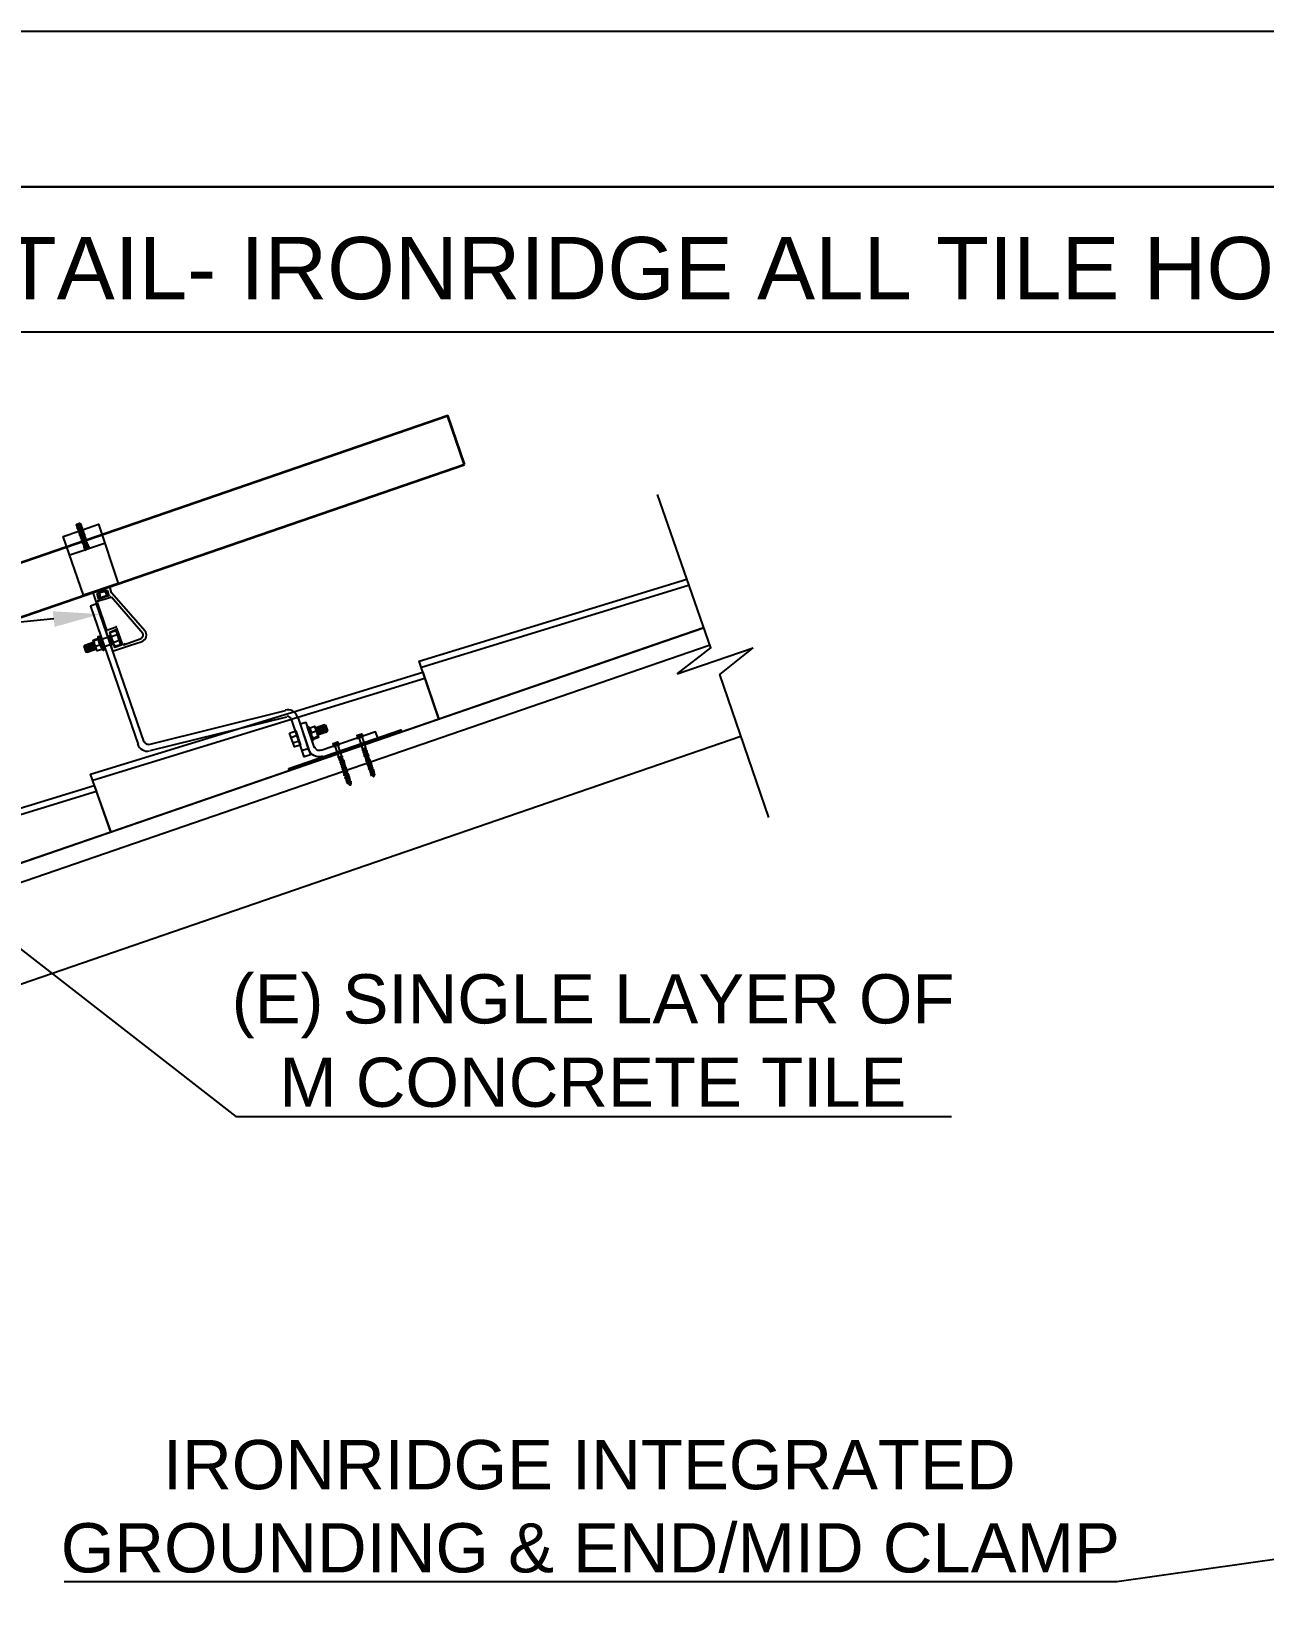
# Model space of a CAD drawing. Header units: inches. Extents: x 347 to 7477, y 1065 to 7514.
# Drawn here: x 2971.6 to 3209.1, y 5603.1 to 5907.4 of the extents above; entities that cross this region are included whole.
import ezdxf

# ---------------------------------------------------------------- set-up
doc = ezdxf.new("R2010")
doc.units = ezdxf.units.IN
doc.header["$MEASUREMENT"] = 0
for name, color, linetype in [('PDF6_0', 7, 'Continuous'), ('PDF6_PDF15_PV-ROOF', 7, 'Continuous'), ('PDF6_PDF15_STRUCTURE', 7, 'Continuous'), ('PDF6_PDF4_Geometry', 7, 'Continuous'), ('PDF6_PDF_Geometry', 7, 'Continuous'), ('PDF6_Text', 7, 'Continuous')]:
    doc.layers.add(name, color=color, linetype=linetype)
for name, color, linetype, true_color in [('PDF6_PDF15_A-PV-HARDWARE', 7, 'Continuous', 0xd9d9d9), ('PDF6_PDF15_PV-ARRAY-MOUNT', 7, 'Continuous', 0x720000), ('PDF6_PDF15_PV-ARRAY-RAIL', 7, 'Continuous', 0x009325)]:
    doc.layers.add(name, color=color, linetype=linetype, true_color=true_color)
doc.styles.add('PDF Arial', font='arial.ttf')

msp = doc.modelspace()

# ---------------------------------------------------------------- linework, layer by layer
at = {"layer": 'PDF6_0', "lineweight": 25}
msp.add_lwpolyline([(2162.57, 5907.37), (2162.57, 4807.46), (3862.43, 4807.46), (3862.43, 5907.37)], close=True, dxfattribs=at)
for points in [[(2975.85, 5794.12), (2865.42, 5783.13), (2768.24, 5783.13)], [(2952.7, 5743.44), (3011, 5698.12), (3148.95, 5698.12)], [(3237.96, 5616.47), (3180.83, 5608.39), (2977.85, 5608.39)]]:
    msp.add_lwpolyline(points, dxfattribs=at)
at = {"layer": 'PDF6_0', "transparency": 33554559}
msp.add_solid([(2975.67, 5795.57), (2984.84, 5795.02), (2976.04, 5792.57)], dxfattribs=at)
at = {"layer": 'PDF6_PDF15_A-PV-HARDWARE', "lineweight": 25}
for points in [[(2981.39, 5811.28), (2984.48, 5812.37), (2988.3, 5800.93), (2981.58, 5798.66), (2977.67, 5810.01), (2980.67, 5811.01), (2980.76, 5811.01), (2980.67, 5810.92), (2981.48, 5811.19)], [(2981.03, 5812.46), (2980.21, 5812.19), (2980.3, 5812.28), (2980.3, 5812.37), (2980.85, 5812.55), (2980.94, 5812.46), (2980.3, 5812.28)], [(2980.21, 5812.19), (2980.39, 5812.19), (2980.3, 5812.01), (2981.12, 5812.28)], [(2980.3, 5812.01), (2980.39, 5812.01), (2980.3, 5811.83), (2981.21, 5812.19)], [(2980.3, 5811.83), (2980.49, 5811.83), (2980.39, 5811.73), (2981.21, 5812.01)], [(2980.39, 5812.19), (2980.94, 5812.37), (2981.03, 5812.46), (2980.94, 5812.46)], [(2980.39, 5812.01), (2981.03, 5812.19), (2981.12, 5812.28), (2980.94, 5812.37)], [(2980.49, 5811.83), (2981.03, 5812.01), (2981.21, 5812.19), (2981.03, 5812.19)], [(2980.58, 5811.64), (2981.12, 5811.83), (2981.21, 5812.01), (2981.03, 5812.01)], [(2980.39, 5811.73), (2980.58, 5811.64), (2980.39, 5811.55), (2981.3, 5811.83)], [(2980.39, 5811.55), (2980.67, 5811.46), (2980.49, 5811.37), (2981.39, 5811.64)], [(2980.49, 5811.37), (2980.67, 5811.37), (2980.58, 5811.19), (2981.39, 5811.55)], [(2980.58, 5811.19), (2980.76, 5811.19), (2980.67, 5811.01), (2981.39, 5811.37)], [(2980.67, 5811.46), (2981.21, 5811.73), (2981.3, 5811.83), (2981.12, 5811.83)], [(2980.67, 5811.37), (2981.21, 5811.55), (2981.39, 5811.64), (2981.21, 5811.73)], [(2980.67, 5810.92), (2980.85, 5810.83), (2980.76, 5810.74), (2981.58, 5811.01)], [(2980.76, 5811.19), (2981.3, 5811.37), (2981.39, 5811.55), (2981.21, 5811.55)], [(2980.76, 5811.01), (2981.39, 5811.19), (2981.39, 5811.37), (2981.3, 5811.37)], [(2980.76, 5810.74), (2980.85, 5810.74), (2980.76, 5810.55), (2981.67, 5810.83)], [(2980.76, 5810.55), (2980.94, 5810.55), (2980.85, 5810.37), (2981.67, 5810.74)], [(2980.85, 5810.83), (2981.39, 5811.01), (2981.48, 5811.19), (2981.39, 5811.19)], [(2980.85, 5810.74), (2981.39, 5810.92), (2981.58, 5811.01), (2981.39, 5811.01)], [(2980.85, 5810.37), (2981.03, 5810.37), (2980.85, 5810.28), (2981.76, 5810.55)], [(2980.85, 5810.28), (2981.03, 5810.19), (2980.94, 5810.1), (2981.85, 5810.37)], [(2980.94, 5810.55), (2981.48, 5810.74), (2981.67, 5810.83), (2981.39, 5810.92)], [(2980.94, 5810.1), (2981.12, 5810.1), (2981.03, 5810.01), (2981.85, 5810.19)], [(2981.03, 5810.37), (2981.58, 5810.55), (2981.67, 5810.74), (2981.48, 5810.74)], [(2981.03, 5810.19), (2981.67, 5810.37), (2981.76, 5810.55), (2981.58, 5810.55)], [(2981.03, 5810.01), (2981.21, 5809.92), (2981.03, 5809.74), (2981.85, 5810.1)], [(2981.03, 5809.74), (2981.21, 5809.74), (2981.12, 5809.65), (2981.94, 5809.92)], [(2981.12, 5810.1), (2981.67, 5810.28), (2981.85, 5810.37), (2981.67, 5810.37)], [(2981.12, 5809.65), (2981.21, 5809.56), (2981.21, 5809.46), (2982.03, 5809.74)], [(2981.21, 5809.92), (2981.76, 5810.1), (2981.85, 5810.19), (2981.67, 5810.28)], [(2981.21, 5809.74), (2981.85, 5810.01), (2981.85, 5810.1), (2981.76, 5810.1)], [(2981.21, 5809.56), (2981.85, 5809.74), (2981.94, 5809.92), (2981.85, 5810.01)], [(2981.21, 5809.46), (2981.3, 5809.46), (2981.21, 5809.37), (2982.03, 5809.56)], [(2981.21, 5809.37), (2981.39, 5809.28), (2981.21, 5809.19), (2982.12, 5809.46)], [(2981.21, 5809.19), (2981.39, 5809.19), (2981.3, 5808.92), (2982.21, 5809.28)], [(2981.3, 5809.46), (2981.85, 5809.65), (2982.03, 5809.74), (2981.85, 5809.74)], [(2981.3, 5808.92), (2981.48, 5808.92), (2981.39, 5808.83), (2982.21, 5809.19)], [(2981.39, 5809.28), (2981.94, 5809.46), (2982.03, 5809.56), (2981.85, 5809.65)], [(2981.39, 5809.19), (2982.03, 5809.37), (2982.12, 5809.46), (2981.94, 5809.46)], [(2981.39, 5808.83), (2981.58, 5808.74), (2981.39, 5808.65), (2982.21, 5808.92)], [(2981.48, 5808.92), (2982.03, 5809.19), (2982.21, 5809.28), (2982.03, 5809.37)], [(2981.58, 5808.74), (2982.12, 5809.01), (2982.21, 5809.19), (2982.03, 5809.19)], [(2981.67, 5808.65), (2982.21, 5808.83), (2982.21, 5808.92), (2982.12, 5809.01)], [(2985.66, 5808.65), (2978.94, 5806.38)], [(2981.39, 5808.65), (2981.67, 5808.65), (2981.48, 5808.56), (2982.3, 5808.83)], [(2981.48, 5808.56), (2981.67, 5808.47), (2981.58, 5808.37), (2982.39, 5808.65)], [(2981.58, 5808.37), (2981.67, 5808.37), (2981.67, 5808.19), (2982.39, 5808.47)], [(2981.67, 5808.47), (2982.21, 5808.74), (2982.3, 5808.83), (2982.21, 5808.83)], [(2981.67, 5808.37), (2982.21, 5808.56), (2982.39, 5808.65), (2982.21, 5808.74)], [(2981.67, 5808.19), (2981.76, 5808.19), (2981.67, 5808.01), (2982.48, 5808.37)], [(2981.67, 5808.01), (2981.85, 5808.01), (2981.67, 5807.92), (2982.57, 5808.19)], [(2981.67, 5807.92), (2981.85, 5807.83), (2981.76, 5807.74), (2982.67, 5808.01)], [(2981.76, 5808.19), (2982.3, 5808.37), (2982.39, 5808.47), (2982.21, 5808.56)], [(2981.76, 5807.74), (2981.94, 5807.74), (2981.85, 5807.56), (2982.67, 5807.83)], [(2981.85, 5808.01), (2982.39, 5808.19), (2982.48, 5808.37), (2982.3, 5808.37)], [(2981.85, 5807.83), (2982.39, 5808.01), (2982.57, 5808.19), (2982.39, 5808.19)], [(2981.85, 5807.56), (2982.03, 5807.56), (2981.85, 5807.38), (2982.67, 5807.74)], [(2981.94, 5807.38), (2981.85, 5807.38)], [(2981.94, 5807.74), (2982.48, 5807.92), (2982.67, 5808.01), (2982.39, 5808.01)], [(2982.03, 5807.56), (2982.57, 5807.74), (2982.67, 5807.83), (2982.48, 5807.92)], [(2982.57, 5807.74), (2982.67, 5807.74), (2982.67, 5807.65)], [(2984.66, 5799.75), (2984.66, 5799.66), (2985.3, 5799.84), (2985.3, 5799.93)], [(2984.66, 5799.66), (2984.66, 5799.56), (2984.75, 5799.56), (2985.3, 5799.75), (2985.48, 5799.84), (2984.66, 5799.56), (2985.48, 5799.84), (2985.3, 5799.75), (2984.75, 5799.56), (2984.66, 5799.38), (2984.84, 5799.38), (2984.66, 5799.2)], [(2985.3, 5799.84), (2985.48, 5799.84)], [(2984.84, 5799.2), (2985.48, 5799.38), (2985.57, 5799.56), (2985.39, 5799.56), (2985.48, 5799.66), (2985.3, 5799.75), (2985.48, 5799.66), (2984.66, 5799.38), (2984.75, 5799.56), (2984.66, 5799.56)], [(2984.75, 5799.11), (2984.84, 5799.2), (2984.66, 5799.2), (2985.57, 5799.56)], [(2984.66, 5799.02), (2984.84, 5798.29)], [(2984.84, 5799.38), (2985.39, 5799.56)], [(2985.48, 5799.38), (2985.66, 5799.38)], [(2985.75, 5799.38), (2986.03, 5798.75)], [(2984.84, 5790.12), (2986.93, 5790.76)], [(2986.66, 5789.67), (2986.57, 5790.66)], [(2986.84, 5789.21), (2986.75, 5790.76)], [(2988.11, 5791.03), (2986.93, 5790.66)], [(2981.85, 5788.76), (2981.85, 5789.03), (2982.3, 5787.67), (2982.12, 5787.67), (2981.76, 5788.85), (2981.85, 5789.03), (2983.66, 5789.67), (2983.66, 5788.12)], [(2982.12, 5788.12), (2982.03, 5789.12)], [(2982.39, 5787.67), (2982.21, 5789.21)], [(2982.3, 5787.67), (2984.12, 5788.3)], [(2982.57, 5787.67), (2982.39, 5789.3)], [(2982.76, 5787.76), (2982.67, 5789.3)], [(2982.94, 5787.85), (2982.85, 5789.39)], [(2983.12, 5787.94), (2983.03, 5789.48)], [(2983.3, 5788.03), (2983.21, 5789.48)], [(2985.21, 5788.21), (2984.21, 5787.94), (2983.48, 5790.03), (2984.48, 5790.39)], [(2983.48, 5788.12), (2983.48, 5789.57)], [(2983.57, 5789.94), (2984.48, 5790.21)], [(2983.85, 5788.21), (2983.85, 5789.03)], [(2984.94, 5789.12), (2983.94, 5788.76)], [(2984.03, 5788.3), (2984.03, 5788.3)], [(2985.3, 5788.67), (2987.39, 5789.39)], [(2986.48, 5790.3), (2986.39, 5790.57)], [(2987.02, 5789.3), (2987.02, 5790.57)], [(2987.21, 5789.3), (2987.21, 5789.94)], [(2988.48, 5789.94), (2987.3, 5789.48)], [(3025.17, 5773.05), (3026.17, 5773.41), (3026.89, 5771.23), (3025.9, 5770.87)], [(3028.07, 5773.68), (3026.26, 5773.05)], [(3026.35, 5773.05), (3026.35, 5772.95)], [(3026.53, 5773.05), (3026.53, 5772.32)], [(3028.53, 5772.5), (3028.53, 5772.32), (3028.07, 5773.68), (3028.26, 5773.59), (3028.62, 5772.5), (3028.53, 5772.32), (3026.71, 5771.68), (3026.71, 5773.14)], [(3026.89, 5773.23), (3026.98, 5771.68)], [(3027.08, 5773.32), (3027.17, 5771.77)], [(3027.26, 5773.32), (3027.35, 5771.87)], [(3027.44, 5773.5), (3027.53, 5771.87)], [(3027.62, 5773.5), (3027.71, 5771.96)], [(3027.8, 5773.59), (3027.98, 5772.05)], [(3027.98, 5773.68), (3028.17, 5772.05)], [(3028.26, 5773.23), (3028.35, 5772.14)], [(3021.63, 5771.23), (3022.72, 5771.68)], [(3021.99, 5770.23), (3023.17, 5770.59)], [(3026.8, 5771.41), (3025.9, 5771.05)]]:
    msp.add_lwpolyline(points, dxfattribs=at)
for points in [[(2986.39, 5798.75), (2986.12, 5799.56), (2984.21, 5798.93), (2984.48, 5798.11)], [(2984.48, 5790.66), (2984.66, 5790.76), (2985.57, 5788.12), (2985.48, 5788.03)], [(2988.75, 5789.12), (2987.66, 5788.76), (2986.66, 5791.48), (2987.84, 5791.85)], [(3021.35, 5772.05), (3022.53, 5772.5), (3023.44, 5769.78), (3022.26, 5769.41)], [(3025.9, 5770.68), (3025.71, 5770.59), (3024.81, 5773.23), (3024.9, 5773.32)]]:
    msp.add_lwpolyline(points, close=True, dxfattribs=at)
for points in [[(2984.45, 5790.74, 0.227479), (2984.48, 5790.01, 0.243316), (2984.86, 5789.22, 0.221789), (2985.37, 5788.12)], [(3024.93, 5773.31, -0.22179), (3025.44, 5772.14), (3026.44, 5772.5)]]:
    msp.add_lwpolyline(points, format="xyb", dxfattribs=at)
for centre, start, end in [((3024.76, 5771.55), 356.6106, 51.3116), ((3025.03, 5771), 339.5051, 30.7726)]:
    msp.add_arc(centre, 0.863, start, end, dxfattribs=at)
at = {"layer": 'PDF6_PDF15_PV-ARRAY-MOUNT', "lineweight": 25}
for points in [[(2993.29, 5770.32), (2984.12, 5797.02), (2982.94, 5796.57), (2992.11, 5769.87)], [(2994.2, 5769.87), (3020.54, 5776.41)], [(2994.47, 5768.69), (3020.81, 5775.23)], [(3022.9, 5775.13), (3025.35, 5767.87), (3024.17, 5767.51), (3021.72, 5774.77)], [(3026.17, 5769.23), (3024.53, 5774.14), (3023.35, 5773.77), (3024.99, 5768.87)], [(3027.8, 5767.51), (3038.34, 5771.14), (3037.88, 5772.32), (3027.44, 5768.69)], [(3029.8, 5769.78), (3029.71, 5770.05), (3030.62, 5770.41), (3030.71, 5770.05)], [(3029.71, 5769.69), (3030.89, 5770.05), (3029.71, 5769.69)], [(3030.07, 5769.78), (3029.98, 5770.14)], [(3030.53, 5769.96), (3030.35, 5770.32)], [(3034.43, 5771.32), (3034.34, 5771.68), (3035.25, 5771.96), (3035.34, 5771.68)], [(3035.52, 5771.59), (3034.34, 5771.23), (3035.52, 5771.68)], [(3034.7, 5771.32), (3034.52, 5771.77)], [(3035.16, 5771.5), (3034.98, 5771.87)], [(3030.8, 5767.32), (3030.8, 5767.32)], [(3030.89, 5767.05), (3030.89, 5767.05)], [(3030.98, 5766.96), (3030.98, 5766.96)], [(3030.98, 5766.87), (3030.98, 5766.87)], [(3031.07, 5766.51), (3031.07, 5766.51)], [(3031.53, 5767.51), (3031.53, 5767.51)], [(3031.62, 5767.14), (3031.62, 5767.14)], [(3031.8, 5766.87), (3031.8, 5766.87)], [(3031.8, 5766.69), (3031.8, 5766.69)], [(3031.98, 5766.42), (3031.98, 5766.42)], [(3035.34, 5768.87), (3035.34, 5768.87)], [(3035.43, 5768.69), (3035.43, 5768.69)], [(3035.52, 5768.41), (3035.52, 5768.41)], [(3035.61, 5768.14), (3035.61, 5768.14)], [(3035.79, 5767.87), (3035.79, 5767.87)], [(3035.79, 5767.6), (3035.79, 5767.6)], [(3035.98, 5767.32), (3035.98, 5767.32)], [(3035.98, 5767.05), (3035.98, 5767.05)], [(3036.07, 5766.87), (3036.07, 5766.87)], [(3036.16, 5769.05), (3036.16, 5769.05)], [(3036.16, 5766.6), (3036.16, 5766.6)], [(3036.25, 5768.78), (3036.25, 5768.78)], [(3036.25, 5766.33), (3036.25, 5766.33)], [(3036.34, 5768.5), (3036.34, 5768.5)], [(3036.43, 5768.23), (3036.43, 5768.23)], [(3036.52, 5767.96), (3036.52, 5767.96)], [(3036.52, 5767.69), (3036.52, 5767.69)], [(3036.7, 5767.51), (3036.7, 5767.51)], [(3036.79, 5767.23), (3036.79, 5767.23)], [(3036.88, 5766.96), (3036.88, 5766.96)], [(3036.98, 5766.69), (3036.98, 5766.69)], [(3037.07, 5766.42), (3037.07, 5766.42)], [(3031.16, 5766.23), (3031.16, 5766.23)], [(3031.25, 5766.05), (3031.25, 5766.05)], [(3031.34, 5765.78), (3031.34, 5765.78)], [(3031.44, 5765.51), (3031.44, 5765.51)], [(3031.53, 5765.24), (3031.53, 5765.24)], [(3031.53, 5764.96), (3031.53, 5764.96)], [(3031.62, 5765.42), (3031.62, 5765.42)], [(3031.71, 5764.69), (3031.71, 5764.69)], [(3031.8, 5764.42), (3031.8, 5764.42)], [(3031.89, 5764.24), (3031.89, 5764.24)], [(3031.98, 5766.14), (3031.98, 5766.14)], [(3031.98, 5764.33), (3031.98, 5764.33)], [(3031.98, 5763.96), (3031.98, 5763.96)], [(3032.07, 5763.69), (3032.07, 5763.69)], [(3032.16, 5765.87), (3032.16, 5765.87)], [(3032.16, 5765.6), (3032.16, 5765.6)], [(3032.16, 5765.51), (3032.16, 5765.33)], [(3032.16, 5763.42), (3032.16, 5763.42)], [(3032.25, 5765.33), (3032.25, 5765.33)], [(3032.34, 5765.05), (3032.34, 5765.05)], [(3032.43, 5764.87), (3032.43, 5764.87)], [(3032.52, 5764.6), (3032.52, 5764.6)], [(3032.62, 5764.33), (3032.62, 5764.33)], [(3032.71, 5763.42), (3032.71, 5763.42)], [(3032.8, 5764.05), (3032.8, 5764.05)], [(3032.8, 5763.78), (3032.8, 5763.78)], [(3032.89, 5763.51), (3032.89, 5763.51)], [(3032.89, 5763.42), (3032.89, 5763.24)], [(3032.98, 5763.24), (3032.98, 5763.24)], [(3036.34, 5766.05), (3036.34, 5766.05)], [(3036.43, 5765.78), (3036.43, 5765.78)], [(3036.52, 5765.51), (3036.52, 5765.51)], [(3036.7, 5765.33), (3036.61, 5765.51)], [(3036.61, 5765.24), (3036.61, 5765.24)], [(3036.7, 5765.05), (3036.7, 5765.05)], [(3036.79, 5765.14), (3036.79, 5765.14)], [(3036.79, 5764.69), (3036.79, 5764.69)], [(3036.88, 5764.42), (3036.88, 5764.42)], [(3036.98, 5764.24), (3036.98, 5764.24)], [(3037.07, 5763.96), (3037.07, 5763.96)], [(3037.07, 5763.96), (3037.07, 5763.96)], [(3037.16, 5766.14), (3037.16, 5766.14)], [(3037.25, 5765.87), (3037.25, 5765.87)], [(3037.34, 5765.69), (3037.34, 5765.69)], [(3037.34, 5765.33), (3037.34, 5765.33)], [(3037.52, 5765.05), (3037.52, 5765.05)], [(3037.61, 5764.87), (3037.61, 5764.87)], [(3037.7, 5764.6), (3037.7, 5764.6)], [(3037.7, 5764.24), (3037.7, 5764.24)], [(3037.79, 5764.33), (3037.79, 5764.33)], [(3037.88, 5764.05), (3037.88, 5764.05)], [(3037.88, 5764.05), (3037.88, 5764.05)], [(3032.25, 5763.15), (3032.25, 5763.15)], [(3032.34, 5762.87), (3032.34, 5762.87)], [(3032.34, 5762.69), (3032.34, 5762.69)], [(3032.52, 5762.42), (3032.52, 5762.42)], [(3032.52, 5762.42), (3032.52, 5762.42)], [(3032.62, 5762.51), (3032.62, 5762.51)], [(3033.16, 5762.42), (3033.07, 5762.06), (3032.98, 5762.06), (3032.62, 5762.33)], [(3033.07, 5763.06), (3033.07, 5763.06)], [(3033.16, 5762.69), (3033.16, 5762.69)], [(3033.16, 5762.69), (3033.16, 5762.69)], [(3033.25, 5762.42), (3033.25, 5762.42)], [(3033.25, 5762.42), (3033.25, 5762.42)]]:
    msp.add_lwpolyline(points, dxfattribs=at)
for points in [[(3030.98, 5769.87), (3030.89, 5770.05), (3029.71, 5769.69), (3029.8, 5769.5)], [(3035.52, 5771.5), (3035.43, 5771.68), (3034.34, 5771.23), (3034.34, 5771.05)]]:
    msp.add_lwpolyline(points, close=True, dxfattribs=at)
for points in [[(3030.07, 5769.59), (3030.8, 5767.51), (3030.8, 5767.42, -0.082954), (3030.68, 5767.46, -0.015267), (3030.75, 5767.48, 0.207224), (3030.87, 5767.51)], [(3031.38, 5767.49, 0.015172), (3031.16, 5767.43, -0.019606), (3030.85, 5767.43, -0.003429), (3031.32, 5767.51, -0.021186), (3031.53, 5767.57, -0.063553), (3031.44, 5767.51), (3031.34, 5767.78), (3030.62, 5769.87)], [(3034.7, 5771.23), (3035.34, 5769.14), (3035.43, 5768.96, 0.019609), (3035.75, 5769.02)], [(3035.25, 5771.41), (3035.98, 5769.32), (3036.07, 5769.05, -0.063555), (3036.07, 5768.96), (3036.16, 5768.78)], [(3027.75, 5767.63, -0.414213), (3024.9, 5769.05), (3023.81, 5768.69)], [(3031, 5767.16, -0.207221), (3030.85, 5767.14, 0.082964), (3030.98, 5767.14), (3030.89, 5767.32)], [(3031.48, 5767.28, 0.015173), (3031.26, 5767.24, -0.019607), (3030.88, 5767.17)], [(3031.41, 5767.22, 0.003429), (3030.96, 5767.14, 0.015271), (3030.88, 5767.09)], [(3030.98, 5767.05), (3030.98, 5766.87, 0.019609), (3031.3, 5766.93, -0.015173), (3031.52, 5766.94)], [(3031.67, 5767.05, 0.021192), (3031.5, 5767, 0.003424), (3031.02, 5766.92)], [(3031.07, 5766.78), (3031.16, 5766.69, 0.015276), (3031.05, 5766.61)], [(3031.05, 5766.71, 0.019609), (3031.39, 5766.75, -0.015173), (3031.61, 5766.76, -0.183367), (3031.68, 5766.73)], [(3031.71, 5766.87), (3031.8, 5766.69, -0.063555), (3031.8, 5766.6), (3031.8, 5766.42, 0.183367), (3031.68, 5766.41, 0.015173), (3031.47, 5766.36, -0.019609), (3031.16, 5766.33), (3031.16, 5766.51)], [(3031.23, 5766.42, -0.207224), (3031.18, 5766.44, -0.003428), (3031.69, 5766.5, -0.021195), (3031.88, 5766.45, -0.063555), (3031.89, 5766.33), (3031.98, 5766.14)], [(3031.95, 5766.28, 0.021186), (3031.77, 5766.22, 0.003429), (3031.29, 5766.12, 0.015267), (3031.24, 5766.08, 0.019607), (3031.58, 5766.13, -0.015173), (3031.82, 5766.14, -0.183363), (3031.87, 5766.08)], [(3031.53, 5767.32), (3031.53, 5767.23, 0.183367), (3031.41, 5767.23, -0.021192), (3031.58, 5767.23)], [(3031.6, 5767.17, -0.063555), (3031.53, 5767.05), (3031.62, 5766.96, -0.183367), (3031.68, 5766.91, -0.063553), (3031.64, 5766.86)], [(3035.3, 5769.08, 0.207224), (3035.38, 5769.02, 0.015267), (3035.29, 5769)], [(3035.29, 5768.93, 0.082951), (3035.43, 5768.87), (3035.52, 5768.69), (3035.61, 5768.5, 0.015267), (3035.47, 5768.46)], [(3036.16, 5768.84, -0.063553), (3036.06, 5768.77, 0.183362), (3036.03, 5768.83, 0.015173), (3035.74, 5768.79, -0.019609), (3035.47, 5768.75, 0.015267), (3035.38, 5768.73, 0.082954), (3035.5, 5768.69)], [(3035.95, 5768.85, 0.003429), (3035.48, 5768.79, -0.207224), (3035.39, 5768.8)], [(3035.42, 5768.42, 0.082952), (3035.53, 5768.42, 0.019606), (3035.88, 5768.52, -0.015173), (3036.12, 5768.56)], [(3036.12, 5769.14, 0.021192), (3035.96, 5769.12, 0.003428), (3035.44, 5769.07)], [(3035.58, 5768.53, 0.207224), (3035.67, 5768.52, -0.003429), (3036.1, 5768.57, -0.183362), (3036.19, 5768.5, 0.021188), (3036.04, 5768.49)], [(3035.6, 5767.87, 0.082952), (3035.71, 5767.87, -0.015276), (3035.75, 5767.92)], [(3035.61, 5768.41), (3035.7, 5768.23, -0.003429), (3036.22, 5768.31)], [(3035.97, 5768.95, 0.183362), (3035.93, 5769.01, 0.015173), (3035.71, 5768.97)], [(3035.83, 5767.75, 0.015267), (3035.74, 5767.73, 0.207224), (3035.86, 5767.69)], [(3036.42, 5767.99, -0.063555), (3036.43, 5767.87), (3036.52, 5767.69), (3036.52, 5767.51, 0.015173), (3036.26, 5767.46, -0.019608), (3035.98, 5767.42), (3035.89, 5767.6, -0.082951), (3035.75, 5767.66, 0.019609), (3036.11, 5767.75)], [(3036.54, 5767.5, 0.063553), (3036.58, 5767.55, 0.021186), (3036.4, 5767.49, 0.003429), (3035.93, 5767.48, 0.015267), (3035.84, 5767.46, -0.082954), (3035.77, 5767.46)], [(3036.08, 5768.09, -0.019608), (3035.79, 5768.05), (3035.79, 5767.96, 0.207224), (3035.86, 5767.96, -0.003428), (3036.29, 5768.07, 0.015173), (3036.07, 5767.97)], [(3035.79, 5767.87), (3035.89, 5767.69, -0.003428), (3036.38, 5767.8, -0.021195), (3036.6, 5767.76, -0.063555), (3036.56, 5767.71)], [(3035.98, 5767.32), (3036.07, 5767.14, -0.082947), (3035.97, 5767.15, -0.015267), (3036.02, 5767.21, -0.207224), (3035.94, 5767.26)], [(3036.56, 5767.28, 0.015173), (3036.34, 5767.24, -0.019607), (3035.96, 5767.17)], [(3036.16, 5768.69), (3036.25, 5768.5, -0.063555), (3036.25, 5768.41), (3036.34, 5768.23, 0.183367), (3036.23, 5768.32, 0.015173), (3035.98, 5768.24)], [(3036.07, 5767.05), (3036.07, 5766.96, -0.003429), (3036.58, 5767.04)], [(3036.17, 5766.65, 0.015264), (3036.09, 5766.62, 0.082948), (3036.23, 5766.62)], [(3036.52, 5767.41, -0.183363), (3036.61, 5767.32), (3036.7, 5767.23, 0.021192), (3036.6, 5767.22, 0.003429), (3036.12, 5767.15)], [(3036.16, 5766.78), (3036.25, 5766.69, -0.003424), (3036.77, 5766.73, 0.015173), (3036.52, 5766.7)], [(3036.32, 5766.33, -0.082954), (3036.26, 5766.38, 0.015264), (3036.18, 5766.34)], [(3036.2, 5767.72, -0.015173), (3036.43, 5767.77, 0.183362), (3036.37, 5767.85)], [(3036.42, 5768.26, -0.063555), (3036.34, 5768.14), (3036.43, 5767.96, 0.183362), (3036.37, 5768.03, 0.021195), (3036.23, 5768.05)], [(3036.25, 5766.51), (3036.34, 5766.42, -0.003428), (3036.83, 5766.53, -0.183331), (3036.89, 5766.5)], [(3036.7, 5767.05), (3036.79, 5766.96, 0.021195), (3036.6, 5766.96)], [(3036.68, 5767.17, 0.183363), (3036.61, 5767.23, 0.063553), (3036.71, 5767.3)], [(3036.87, 5766.99, -0.063555), (3036.79, 5766.87), (3036.88, 5766.69, 0.183367), (3036.77, 5766.78, -0.021192), (3036.94, 5766.78)], [(3036.87, 5766.72, -0.063555), (3036.88, 5766.6), (3036.98, 5766.42)], [(3037.05, 5766.45, -0.063555), (3036.98, 5766.33), (3037.07, 5766.14)], [(3031.2, 5765.92, -0.015267), (3031.31, 5765.9, 0.207224), (3031.4, 5765.88, -0.003429), (3031.85, 5765.92, 0.015173), (3031.65, 5765.88, -0.019609), (3031.34, 5765.87), (3031.34, 5766.05), (3031.25, 5766.23)], [(3031.27, 5765.6, 0.082953), (3031.41, 5765.61, 0.207224), (3031.5, 5765.6)], [(3031.44, 5765.78), (3031.44, 5765.6, 0.019607), (3031.76, 5765.68)], [(3031.57, 5765.12, 0.015267), (3031.48, 5765.1, 0.082954), (3031.6, 5765.06, -0.207224), (3031.49, 5765.08)], [(3032.16, 5765.24), (3032.25, 5765.05, 0.063555), (3032.33, 5765.18, 0.021195), (3032.15, 5765.14, 0.003428), (3031.62, 5765.05), (3031.53, 5765.24)], [(3031.65, 5765.01, 0.019606), (3031.98, 5765.07, -0.015173), (3032.15, 5765.12)], [(3032.34, 5765.05), (3032.34, 5764.87, 0.021192), (3032.24, 5764.86, 0.063553), (3032.35, 5764.94, 0.015173), (3032.07, 5764.88, -0.019607), (3031.7, 5764.81, -0.015267), (3031.75, 5764.85, -0.207224), (3031.67, 5764.9)], [(3031.8, 5764.69), (3031.8, 5764.51, -0.082954), (3031.68, 5764.55, -0.015267), (3031.75, 5764.57, 0.019609), (3032.11, 5764.61)], [(3031.71, 5764.96), (3031.8, 5764.78, -0.003429), (3032.23, 5764.86)], [(3032.52, 5764.42), (3032.52, 5764.33, 0.021188), (3032.41, 5764.31, 0.003424), (3031.93, 5764.28, -0.082952), (3031.79, 5764.24, -0.015276), (3031.84, 5764.29, 0.019609), (3032.21, 5764.39)], [(3032.07, 5765.78), (3032.07, 5765.69, 0.015173), (3031.81, 5765.65)], [(3031.96, 5763.99, -0.082948), (3031.82, 5763.98, -0.015264), (3031.89, 5764.06, 0.207221), (3031.99, 5764.07, 0.019607), (3032.3, 5764.13)], [(3032.25, 5764.78, -0.183363), (3032.34, 5764.69), (3032.43, 5764.6, 0.063553), (3032.53, 5764.66, 0.021186), (3032.31, 5764.6, 0.003429), (3031.85, 5764.52)], [(3031.89, 5764.42), (3031.98, 5764.24), (3031.98, 5764.05, -0.003429), (3032.5, 5764.13)], [(3031.98, 5766.05), (3031.98, 5765.87, 0.183362), (3031.92, 5765.94)], [(3031.97, 5763.7, 0.082952), (3032.07, 5763.7, -0.015276), (3032.12, 5763.75)], [(3032.07, 5763.87), (3032.16, 5763.69), (3032.16, 5763.42), (3032.25, 5763.24, -0.082954), (3032.13, 5763.28, -0.015267), (3032.2, 5763.3, 0.207224), (3032.32, 5763.24, -0.003429), (3032.77, 5763.31, -0.021186), (3032.95, 5763.38)], [(3032.34, 5764.5, 0.183362), (3032.3, 5764.56, 0.015173), (3032.08, 5764.52)], [(3032.14, 5763.78, -0.207224), (3032.08, 5763.81, -0.003428), (3032.6, 5763.87, -0.021195), (3032.78, 5763.81, -0.063555), (3032.8, 5763.69), (3032.8, 5763.51)], [(3032.14, 5763.53, 0.019609), (3032.48, 5763.57, -0.015173), (3032.73, 5763.59)], [(3032.49, 5764.28, 0.183367), (3032.43, 5764.3, 0.015173), (3032.2, 5764.27)], [(3032.6, 5764.36, -0.063555), (3032.52, 5764.24), (3032.62, 5764.05, 0.183367), (3032.5, 5764.14, 0.015173), (3032.26, 5764.06)], [(3032.87, 5763.17, 0.183363), (3032.79, 5763.23, 0.063553), (3032.89, 5763.3, 0.015173), (3032.62, 5763.25, -0.019606), (3032.29, 5763.19)], [(3032.51, 5764.05, -0.021195), (3032.69, 5764.09, -0.063555), (3032.71, 5763.96), (3032.71, 5763.78, 0.183362), (3032.65, 5763.85, 0.015173), (3032.44, 5763.79)], [(3036.29, 5766.1, -0.015267), (3036.38, 5766.1, 0.019606), (3036.71, 5766.16, -0.015173), (3036.97, 5766.22, -0.183331), (3037.05, 5766.18, -0.063555), (3037.07, 5766.05), (3037.16, 5765.87)], [(3037.05, 5766.21, 0.021195), (3036.9, 5766.23, 0.003427), (3036.42, 5766.19, -0.207224), (3036.3, 5766.17)], [(3036.34, 5766.23), (3036.43, 5766.05), (3036.52, 5765.87, -0.003429), (3036.95, 5765.95, -0.183362), (3037.06, 5765.86, 0.063553), (3037.16, 5765.94)], [(3036.47, 5765.94, 0.015267), (3036.38, 5765.92, 0.207224), (3036.5, 5765.87)], [(3037.22, 5766.01, 0.021186), (3037.02, 5765.92, 0.015173), (3036.74, 5765.88, -0.019609), (3036.4, 5765.83, 0.082954), (3036.52, 5765.78), (3036.52, 5765.6)], [(3036.42, 5765.51, 0.082952), (3036.52, 5765.51, 0.019606), (3036.88, 5765.62, -0.015172), (3037.1, 5765.67)], [(3036.68, 5765.69, -0.207224), (3036.57, 5765.67, -0.003428), (3037.04, 5765.69, -0.021186), (3037.25, 5765.75, -0.063553), (3037.16, 5765.69), (3037.16, 5765.78)], [(3037.15, 5765.59, -0.183363), (3037.25, 5765.51), (3037.34, 5765.42, -0.063555), (3037.29, 5765.35, 0.183367), (3037.22, 5765.42, 0.015173), (3036.98, 5765.43, -0.019607), (3036.6, 5765.35, -0.082964), (3036.57, 5765.33)], [(3036.61, 5765.34, 0.207221), (3036.68, 5765.33, 0.015271), (3036.6, 5765.27)], [(3036.7, 5765.24), (3036.79, 5765.05, -0.003428), (3037.29, 5765.16)], [(3037.43, 5764.86, 0.183331), (3037.33, 5764.86, 0.015173), (3037.14, 5764.87, -0.019609), (3036.78, 5764.8)], [(3036.79, 5764.96), (3036.88, 5764.87, 0.015273), (3036.79, 5764.74, 0.082947), (3036.86, 5764.78)], [(3037.59, 5764.67, 0.021195), (3037.47, 5764.71, 0.003428), (3036.99, 5764.62, -0.207224), (3036.85, 5764.63)], [(3036.88, 5764.69), (3036.98, 5764.51, -0.082954), (3036.86, 5764.55, -0.015267), (3036.92, 5764.57, 0.019609), (3037.19, 5764.61)], [(3036.87, 5764.24, 0.082952), (3036.98, 5764.24, 0.019606), (3037.34, 5764.35, -0.015173), (3037.57, 5764.38)], [(3037.57, 5764.96, 0.021192), (3037.42, 5764.95, 0.003428), (3036.9, 5764.9)], [(3036.94, 5764.35, 0.207224), (3037.01, 5764.3, 0.015267), (3036.93, 5764.28)], [(3036.96, 5763.97, 0.082952), (3037.07, 5763.97, -0.015273), (3037.12, 5764.1, -0.003429), (3037.58, 5764.13, 0.015173), (3037.38, 5764.09, -0.015171), (3037.62, 5764.05, 0.003428), (3037.16, 5763.96), (3037.52, 5763.69), (3037.61, 5763.69), (3037.7, 5764.05), (3037.7, 5764.24)], [(3036.98, 5764.42), (3037.07, 5764.24), (3037.07, 5764.05, 0.019609), (3037.38, 5764.12, -0.019609), (3037.05, 5764.07, 0.207224), (3037.14, 5764.06, -0.207224), (3037.03, 5764.08, -0.015276), (3037.11, 5764.11, -0.082954), (3037.04, 5764.1)], [(3037.34, 5765.24), (3037.34, 5765.05, 0.063555), (3037.42, 5765.18, 0.021195), (3037.23, 5765.14, 0.015173), (3037.01, 5765.09)], [(3037.7, 5764.39, -0.063553), (3037.61, 5764.32, 0.183362), (3037.58, 5764.4, 0.003429), (3037.12, 5764.34)], [(3037.52, 5764.5, 0.183362), (3037.48, 5764.56, 0.015173), (3037.25, 5764.52)], [(3037.43, 5765.05), (3037.52, 5764.87, -0.063555), (3037.52, 5764.78), (3037.61, 5764.6, -0.063555), (3037.61, 5764.51), (3037.7, 5764.33)], [(3032.34, 5763.15), (3032.34, 5762.96, -0.003429), (3032.86, 5763.04)], [(3032.34, 5762.87), (3032.43, 5762.78, 0.015273), (3032.34, 5762.65, 0.082964), (3032.38, 5762.71, 0.019607), (3032.76, 5762.77, -0.015173), (3032.93, 5762.83, 0.003429), (3032.49, 5762.79, -0.207221), (3032.34, 5762.79)], [(3032.46, 5762.49, -0.082962), (3032.41, 5762.43, -0.015276), (3032.51, 5762.44, -0.082948), (3032.46, 5762.44, -0.015264), (3032.52, 5762.52, 0.207221), (3032.63, 5762.52)], [(3032.52, 5762.6), (3032.52, 5762.42, 0.019607), (3032.85, 5762.5, -0.015173), (3033.02, 5762.56, -0.021192), (3033.21, 5762.6, 0.021192), (3033.06, 5762.59, 0.003424), (3032.56, 5762.47, -0.003429), (3033.04, 5762.59)], [(3032.52, 5762.46, 0.019609), (3032.83, 5762.52, -0.015172), (3033.08, 5762.54)], [(3032.88, 5762.96, -0.183363), (3032.98, 5762.87), (3033.07, 5762.78, -0.183367), (3033.16, 5762.69), (3033.07, 5762.42)], [(3033.15, 5762.81, -0.063555), (3033.14, 5762.76, 0.021195), (3032.96, 5762.78)]]:
    msp.add_lwpolyline(points, format="xyb", dxfattribs=at)
for points in [[(3030.85, 5766.89, 0.082962), (3030.91, 5766.94, 0.015276)], [(3035.61, 5768.24, 0.207221), (3035.72, 5768.25, 0.015273)], [(3036.12, 5766.91, 0.015273), (3036.06, 5766.83, 0.082964)], [(3031.53, 5765.42), (3031.54, 5765.35, -0.003428), (3032.06, 5765.4, -0.021192), (3032.16, 5765.41, 0.183331), (3032.07, 5765.41, 0.015173), (3031.87, 5765.42, -0.019607), (3031.51, 5765.35, -0.015264)], [(3032.11, 5763.48, 0.015267), (3032.02, 5763.46, 0.082951)], [(3036.57, 5765.08, 0.082962), (3036.64, 5765.12, 0.015276)], [(3037.76, 5764.1, 0.183367), (3037.68, 5764.14, -0.183362), (3037.7, 5764.04, 0.063553)], [(3032.31, 5763.01, 0.015273), (3032.25, 5762.92, 0.082947)], [(3032.91, 5763.05, 0.063553), (3032.98, 5763.15), (3032.98, 5763.06, 0.021192)], [(3033.09, 5762.5, 0.063553), (3033.16, 5762.57, -0.063551)]]:
    msp.add_lwpolyline(points, format="xyb", close=True, dxfattribs=at)
for centre, radius, start, end in [((3020.95, 5774.64), 1.95, 19.0008, 104.0021), ((3020.95, 5774.64), 0.681, 19.0008, 104.0022), ((2993.88, 5770.55), 1.95, 199.1107, 284.1119), ((2993.97, 5770.64), 0.681, 197.5342, 282.5353), ((3027.03, 5769.73), 0.954, 199.0008, 289.0009), ((3031.03, 5766.82), 0.318, 259.8654, 278.8331), ((3031.84, 5765.28), 1.32, 123.4249, 126.9256), ((3031.12, 5766.64), 0.318, 259.8654, 278.8331), ((3037.75, 5731.77), 35.55, 99.8656, 100.6512), ((3031.3, 5767.28), 0.136, 31.2284, 72.7904), ((3031.84, 5764.92), 1.86, 92.571, 97.427), ((3035.57, 5768.37), 0.227, 271.6743, 290.6447), ((3035.11, 5772.55), 4.31, 276.4932, 280.9862), ((3036.02, 5767.64), 0.136, 233.2177, 280.0471), ((3036.66, 5766.64), 2.23, 101.3055, 106.1603), ((3036.11, 5767.1), 0.136, 249.2034, 296.0323), ((3035.57, 5771.18), 4.31, 276.4932, 280.9862), ((3036.02, 5766.19), 2.13, 81.8807, 86.7375), ((3035.75, 5771), 4.31, 276.4932, 280.9862), ((3035.75, 5770.73), 4.31, 276.4932, 280.9862), ((3037.2, 5763.37), 3.68, 98.5969, 102.074), ((3036.57, 5762.74), 3.68, 86.0999, 89.577), ((3036.66, 5766.82), 0.136, 39.0111, 80.574), ((3036.66, 5764.37), 2.13, 81.8807, 86.7375), ((3031.21, 5766.37), 0.318, 259.8654, 278.8331), ((3031.3, 5766.28), 0.136, 233.2177, 280.0471), ((3031.39, 5766.1), 0.318, 238.9856, 257.9538), ((3031.84, 5765.01), 0.773, 122.3075, 125.8032), ((3031.39, 5765.64), 0.318, 273.3408, 292.3077), ((3036.02, 5730.14), 35.83, 96.4926, 97.2782), ((3031.75, 5765.01), 0.318, 234.6243, 253.5919), ((3031.84, 5764.74), 0.136, 233.2177, 280.0471), ((3031.57, 5766.46), 0.409, 307.0568, 321.6026), ((3032.48, 5763.83), 2.23, 101.3055, 106.1603), ((3031.84, 5763.56), 2.13, 81.8807, 86.7375), ((3031.75, 5766.19), 0.409, 307.0568, 321.6026), ((3031.75, 5768.19), 4.4, 273.4114, 277.9046), ((3032.03, 5765.55), 0.136, 39.0111, 80.574), ((3031.75, 5765.73), 0.409, 330.6224, 345.1686), ((3032.21, 5763.65), 0.136, 233.2177, 280.0471), ((3038.75, 5728.59), 35.55, 99.8656, 100.6512), ((3031.84, 5765.55), 0.409, 330.6224, 345.1686), ((3032.93, 5761.83), 1.86, 92.571, 97.427), ((3032.48, 5763.83), 0.409, 307.0568, 321.6026), ((3036.29, 5766.37), 0.318, 259.8654, 278.8331), ((3037.02, 5765.01), 0.773, 122.3075, 125.8032), ((3041.65, 5731.42), 34.27, 97.4269, 98.2127), ((3036.48, 5769.28), 4.13, 274.6692, 279.1626), ((3037.38, 5763.56), 1.86, 92.571, 97.427), ((3038.11, 5762.28), 2.23, 101.3055, 106.1603), ((3037.47, 5761.92), 2.13, 81.8807, 86.7375), ((3037.47, 5761.92), 2.13, 81.8807, 86.7375), ((3037.47, 5764.37), 0.409, 307.0568, 321.6026), ((3032.39, 5763.19), 0.136, 233.2177, 280.0471), ((3031.84, 5767.28), 4.31, 276.4932, 280.9862), ((3033.39, 5759.47), 3.68, 98.5969, 102.074), ((3033.02, 5762.37), 0.136, 39.0111, 80.574)]:
    msp.add_arc(centre, radius, start, end, dxfattribs=at)
at = {"layer": 'PDF6_PDF15_PV-ARRAY-RAIL', "lineweight": 25}
for points in [[(2993.47, 5791.75), (2987.02, 5799.11), (2986.66, 5800.38), (2985.57, 5800.02), (2985.75, 5799.47), (2986.21, 5799.56), (2986.48, 5798.57), (2985.84, 5798.38), (2984.48, 5797.93), (2984.21, 5798.93), (2984.57, 5799.02), (2984.39, 5799.56), (2983.39, 5799.2), (2986.21, 5790.76), (2986.84, 5790.94), (2986.66, 5791.57), (2987.84, 5792.03), (2988.93, 5789.03), (2987.66, 5788.58), (2987.48, 5789.21), (2986.84, 5789.03), (2987.21, 5787.85), (2990.48, 5788.94), (2992.93, 5789.76)], [(2986.12, 5791.94), (2984.3, 5797.29)], [(2984.48, 5797.57), (2986.84, 5798.29)], [(2993.02, 5791.3), (2987.02, 5798.29)], [(2987.93, 5792.48), (2986.3, 5791.94)], [(2989.11, 5789.21), (2988.02, 5792.3)], [(2989.66, 5789.3), (2989.3, 5789.12), (2992.75, 5790.3)]]:
    msp.add_lwpolyline(points, dxfattribs=at)
for centre, radius, start, end in [((2984.44, 5797.43), 0.136, 105.6444, 195.6444), ((2986.8, 5798.25), 0.136, 37.2875, 104.1668), ((2986.16, 5792.07), 0.136, 200.2099, 290.2089), ((2987.89, 5792.44), 0.136, 19.0007, 109.0008), ((2992.52, 5790.98), 0.59, 289.402, 42.5227), ((2992.52, 5790.98), 1.23, 289.4018, 42.5226), ((2989.16, 5789.35), 0.136, 199.0007, 289.0008)]:
    msp.add_arc(centre, radius, start, end, dxfattribs=at)
at = {"layer": 'PDF6_PDF15_PV-ROOF', "lineweight": 25}
for points in [[(3096.1, 5783.49), (3102.55, 5788.49), (3092.28, 5818.09)], [(3101.18, 5792.39), (3050.14, 5774.77), (3046.33, 5785.94), (3097.91, 5801.74)], [(3098.28, 5800.56), (3046.78, 5784.76)], [(3113.72, 5755.79), (3104.27, 5783.4), (3110.72, 5788.49)], [(3047.06, 5783.85), (3050.14, 5774.77), (2986.84, 5752.97), (2982.94, 5764.15), (3047.06, 5783.85), (3047.42, 5782.58), (2983.39, 5762.96)], [(2983.66, 5761.97), (2986.84, 5752.97), (2923.45, 5731.18), (2919.64, 5742.35), (2983.66, 5761.97), (2984.12, 5760.79), (2920, 5741.17)]]:
    msp.add_lwpolyline(points, dxfattribs=at)
msp.add_lwpolyline([(3021.17, 5765.24), (3042.79, 5772.68), (3042.97, 5772.32), (3021.26, 5764.87)], close=True, dxfattribs=at)
at = {"layer": 'PDF6_PDF15_STRUCTURE', "lineweight": 25}
for points in [[(2733.37, 5665.7), (3101.18, 5792.39)], [(2657.08, 5635.64), (3102.27, 5789.03)], [(3096.1, 5783.49), (3110.72, 5788.49)], [(2663.07, 5618.2), (3108.36, 5771.5)]]:
    msp.add_lwpolyline(points, dxfattribs=at)
at = {"layer": 'PDF6_PDF4_Geometry', "lineweight": 25}
for points in [[(2202.53, 4837.34), (3568.99, 4837.34), (3568.99, 5877.4), (2202.53, 5877.4)], [(2202.53, 4837.34), (3568.99, 4837.34), (3568.99, 5877.4), (2202.53, 5877.4)], [(3568.99, 5877.4), (3568.99, 5849.42), (2618.03, 5849.42), (2618.03, 5877.4)]]:
    msp.add_lwpolyline(points, close=True, dxfattribs=at)
at = {"layer": 'PDF6_PDF4_Geometry', "color": 142, "lineweight": 35, "true_color": 0x0088b8}
msp.add_lwpolyline([(3055.05, 5823.9), (3051.87, 5833.26), (2667.71, 5700.94), (2670.88, 5691.67)], close=True, dxfattribs=at)
at = {"layer": 'PDF6_PDF_Geometry', "lineweight": 25}
msp.add_lwpolyline([(3822.47, 5877.4), (3822.47, 4837.43), (2202.53, 4837.43), (2202.53, 5877.4), (3822.47, 5877.4), (3822.47, 4837.43), (3568.99, 4837.43), (3568.99, 4870.21), (3822.47, 4870.21), (3568.99, 4870.21), (3568.99, 4903.18), (3822.47, 4903.18)], dxfattribs=at)

# ---------------------------------------------------------------- texts
at = {"layer": 'PDF6_Text', "attachment_point": 7, "style": 'PDF Arial'}
for s, insert, char_height in [('ATTACHMENT DETAIL- IRONRIDGE ALL TILE HOOK', (2823.73, 5855.58), 11.9996), ('(E) SINGLE LAYER OF', (3010.18, 5713.22), 9.4997), ('M CONCRETE TILE', (3019.36, 5699.87), 9.4997), ('IRONRIDGE INTEGRATED', (2996.92, 5626.12), 9.4997), ('GROUNDING & END/MID CLAMP', (2977.22, 5610.08), 9.4997)]:
    msp.add_mtext(s, dxfattribs=dict(at, insert=insert, char_height=char_height))

doc.saveas('drawing.dxf')
